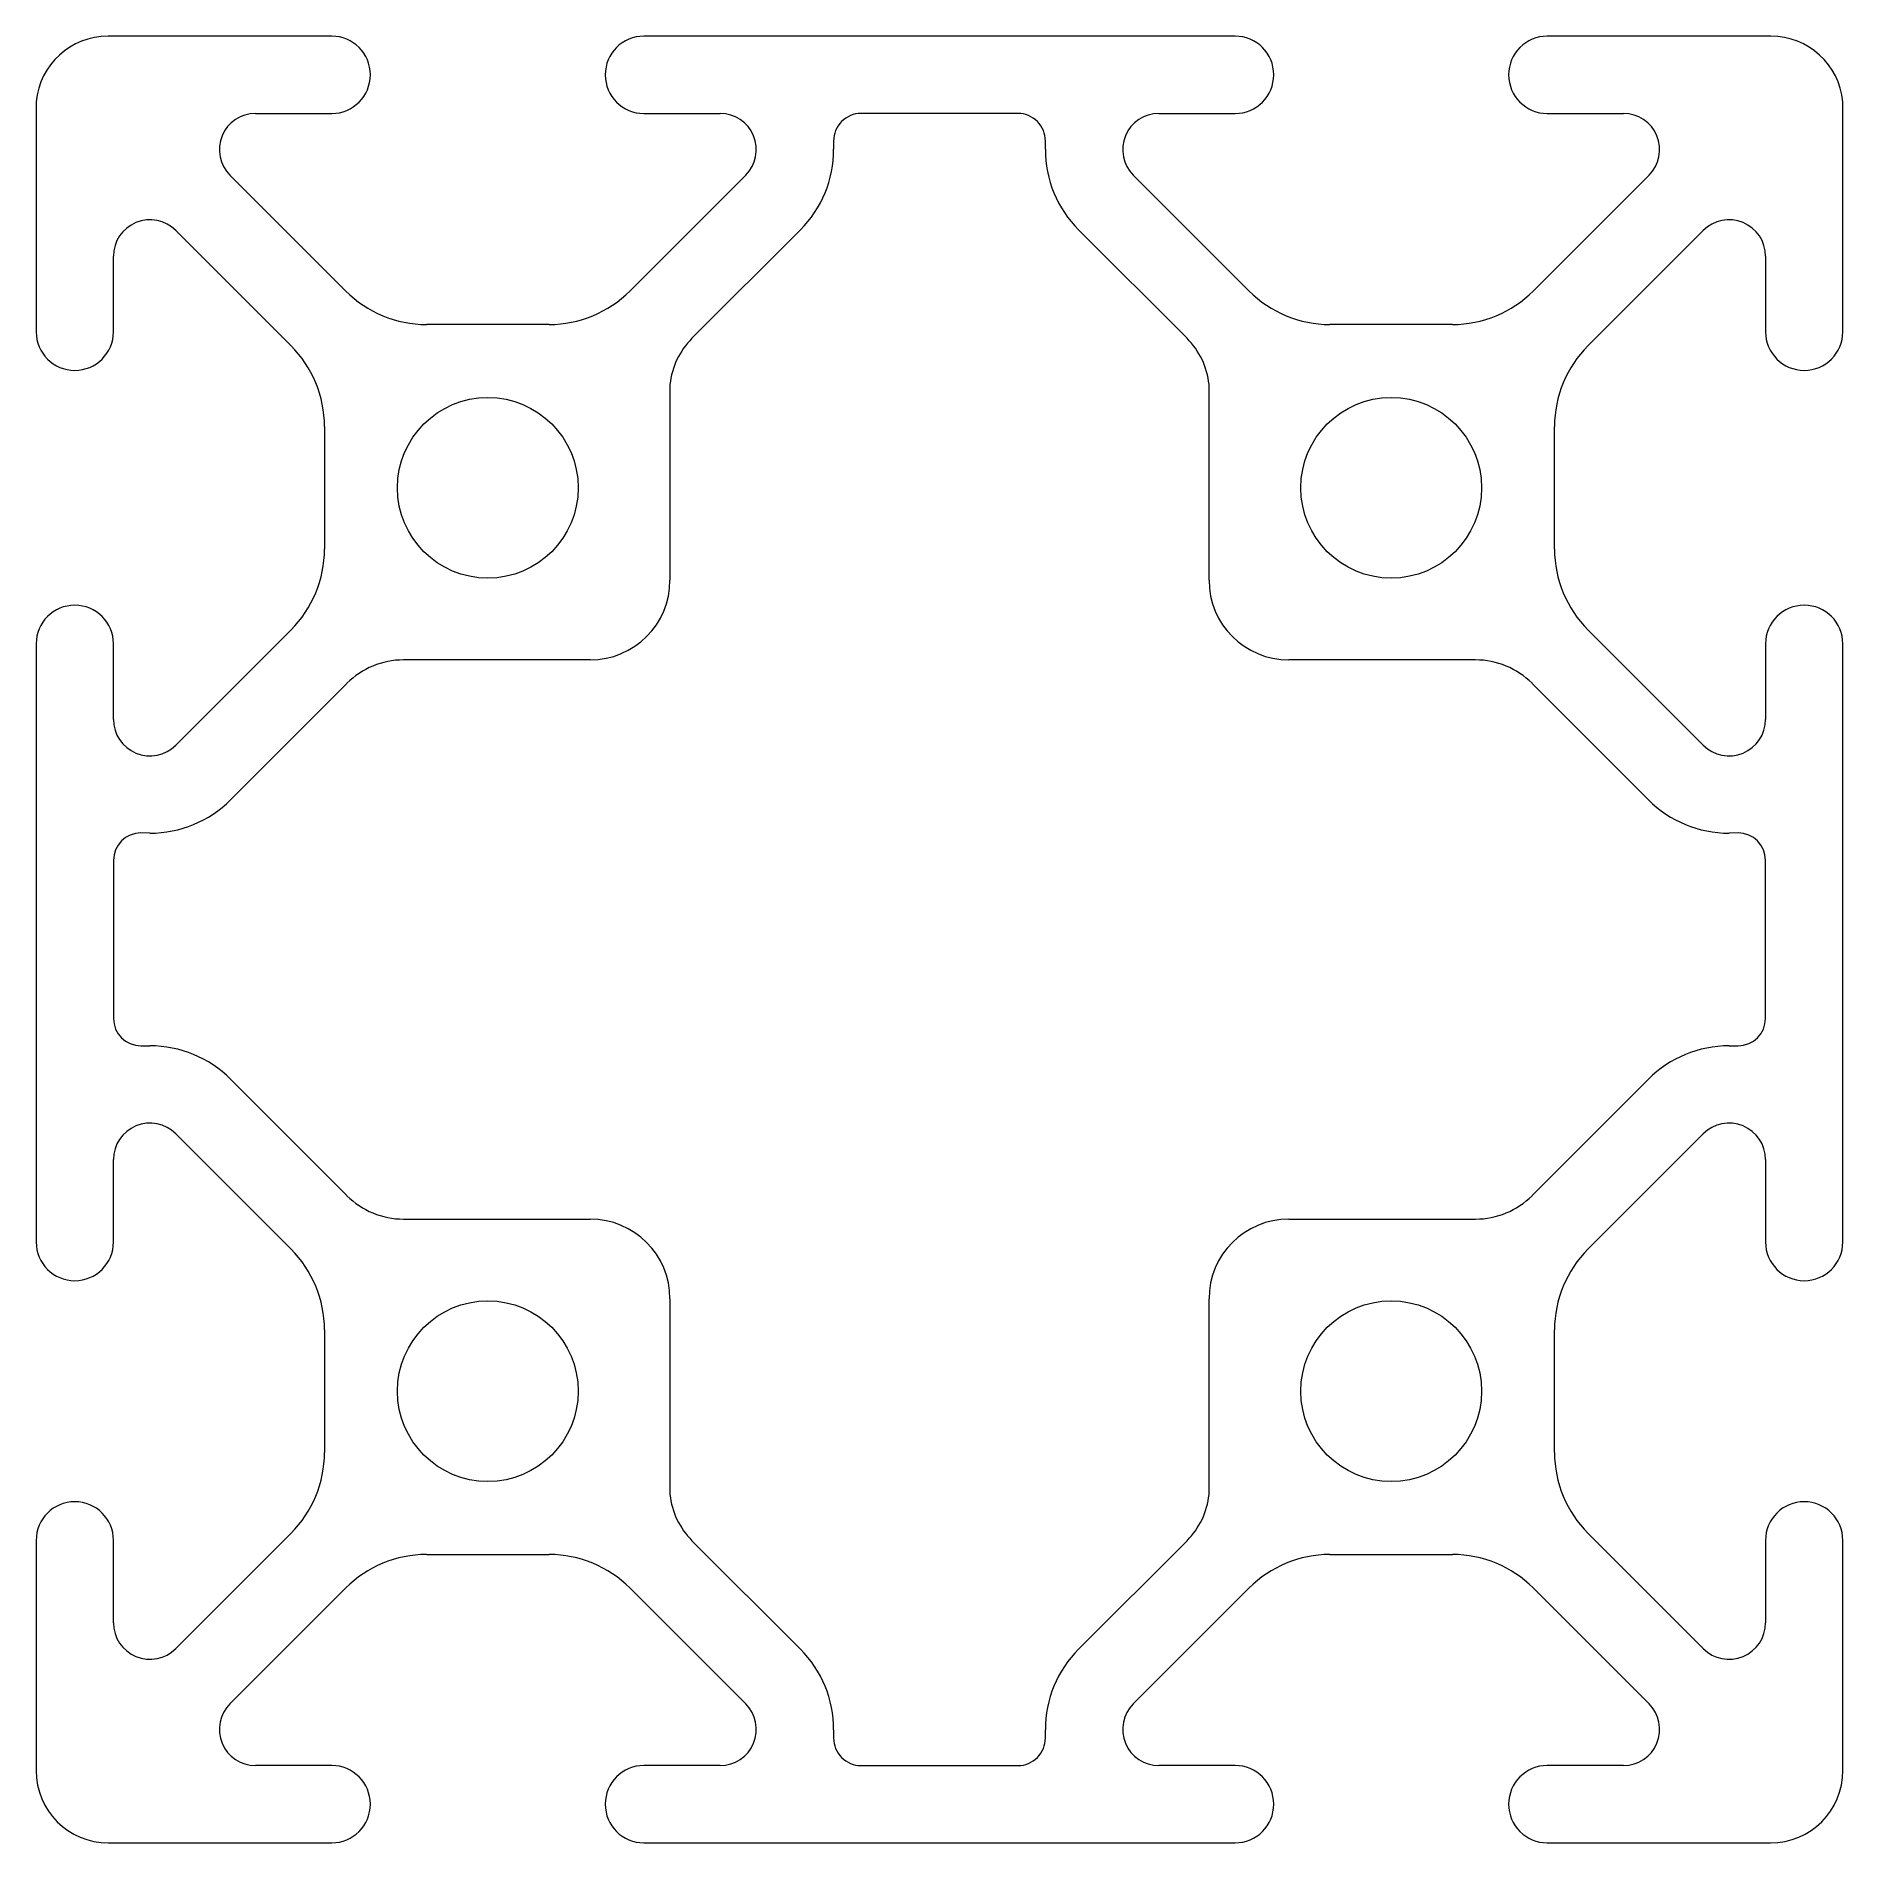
# Model space of a CAD drawing. Header units: millimetres. Extents: x -25 to 25, y -25 to 25.
import ezdxf

# ---------------------------------------------------------------- set-up
doc = ezdxf.new("R2010")
doc.units = ezdxf.units.MM

msp = doc.modelspace()

# ---------------------------------------------------------------- linework, layer by layer
at = {"color": 7, "linetype": 'Continuous', "lineweight": 15}
for p, q in [((-16.82, 25), (-23.008, 25)), ((8.18, 25), (-8.18, 25)), ((23.008, 25), (16.82, 25)), ((-25, 23.183), (-25, 16.82)), ((25, 16.82), (25, 23.183)), ((-18.928, 22.86), (-16.82, 22.86)), ((-8.18, 22.86), (-6.072, 22.86)), ((2.171, 22.86), (-2.171, 22.86)), ((6.072, 22.86), (8.18, 22.86)), ((16.82, 22.86), (18.928, 22.86)), ((-2.931, 22.097), (-2.93, 21.872)), ((2.93, 21.872), (2.931, 22.097)), ((-16.435, 17.948), (-19.637, 21.15)), ((-5.363, 21.15), (-8.565, 17.948)), ((8.565, 17.948), (5.363, 21.15)), ((19.637, 21.15), (16.435, 17.948)), ((-21.136, 19.623), (-17.948, 16.435)), ((-3.85, 19.637), (-6.85, 16.637)), ((6.85, 16.637), (3.85, 19.637)), ((17.948, 16.435), (21.136, 19.623)), ((-22.86, 16.82), (-22.86, 18.908)), ((22.86, 18.908), (22.86, 16.82)), ((-10.806, 17.02), (-14.194, 17.02)), ((14.194, 17.02), (10.806, 17.02)), ((-7.459, 15.358), (-7.459, 9.947)), ((7.459, 9.947), (7.459, 15.358)), ((-17.02, 14.194), (-17.02, 10.806)), ((17.02, 10.806), (17.02, 14.194)), ((-17.948, 8.565), (-21.136, 5.377)), ((21.136, 5.377), (17.948, 8.565)), ((-25, 8.18), (-25, -8.372)), ((-22.86, 6.092), (-22.86, 8.18)), ((22.86, 8.18), (22.86, 6.092)), ((25, -8.372), (25, 8.18)), ((-9.669, 7.737), (-14.835, 7.737)), ((14.835, 7.737), (9.669, 7.737)), ((-16.398, 7.089), (-19.623, 3.864)), ((19.623, 3.864), (16.398, 7.089)), ((-21.85, 2.942), (-22.1, 2.95)), ((22.1, 2.95), (21.85, 2.942)), ((-22.86, 2.19), (-22.86, -2.182)), ((22.86, -2.182), (22.86, 2.19)), ((-22.1, -2.942), (-21.85, -2.942)), ((21.85, -2.942), (22.1, -2.942)), ((-19.623, -3.864), (-16.398, -7.089)), ((16.398, -7.089), (19.623, -3.864)), ((-21.136, -5.377), (-17.948, -8.565)), ((17.948, -8.565), (21.136, -5.377)), ((-22.86, -8.372), (-22.86, -6.092)), ((22.86, -6.092), (22.86, -8.372)), ((-14.835, -7.737), (-9.669, -7.737)), ((9.669, -7.737), (14.835, -7.737)), ((-7.459, -9.947), (-7.459, -15.358)), ((7.459, -15.358), (7.459, -9.947)), ((-17.02, -10.806), (-17.02, -14.194)), ((17.02, -14.194), (17.02, -10.806)), ((-17.948, -16.435), (-21.138, -19.625)), ((21.138, -19.625), (17.948, -16.435)), ((-25, -16.628), (-25, -23)), ((-22.86, -18.911), (-22.86, -16.628)), ((-6.85, -16.637), (-3.85, -19.637)), ((3.85, -19.637), (6.85, -16.637)), ((22.86, -16.628), (22.86, -18.911)), ((25, -23), (25, -16.628)), ((-14.194, -17.02), (-10.806, -17.02)), ((10.806, -17.02), (14.194, -17.02)), ((-19.637, -21.15), (-16.435, -17.948)), ((-8.565, -17.948), (-5.363, -21.15)), ((5.363, -21.15), (8.565, -17.948)), ((16.435, -17.948), (19.637, -21.15)), ((-2.93, -21.872), (-2.931, -22.097)), ((2.931, -22.097), (2.93, -21.872)), ((-16.82, -22.86), (-18.928, -22.86)), ((-6.072, -22.86), (-8.18, -22.86)), ((-2.171, -22.86), (2.171, -22.86)), ((8.18, -22.86), (6.072, -22.86)), ((18.928, -22.86), (16.82, -22.86)), ((-23, -25), (-16.82, -25)), ((-8.18, -25), (8.18, -25)), ((16.82, -25), (23, -25))]:
    msp.add_line(p, q, dxfattribs=at)
for centre in [(-12.5, 12.5), (12.5, 12.5), (-12.5, -12.5), (12.5, -12.5)]:
    msp.add_circle(centre, 2.5, dxfattribs=at)
for centre, radius, start, end in [((-23.008, 23), 2, 90, 174.7587), ((-16.82, 23.93), 1.07, 270, 90), ((-8.18, 23.93), 1.07, 90, 270), ((8.18, 23.93), 1.07, 270, 90), ((16.82, 23.93), 1.07, 90, 270), ((23.008, 23), 2, 5.2413, 90), ((-18.928, 21.858), 1.002, 90, 225), ((-6.072, 21.858), 1.002, 315, 90), ((-2.171, 22.1), 0.76, 90, 180.2559), ((2.171, 22.1), 0.76, 359.7441, 90), ((6.072, 21.858), 1.002, 90, 225), ((18.928, 21.858), 1.002, 315, 90), ((-6.072, 21.858), 3.142, 315, 0.2559), ((6.072, 21.858), 3.142, 179.7441, 225), ((-21.85, 18.908), 1.01, 45, 180), ((21.85, 18.908), 1.01, 0, 135), ((-14.194, 20.19), 3.17, 225, 270), ((-10.806, 20.19), 3.17, 270, 315), ((10.806, 20.19), 3.17, 225, 270), ((14.194, 20.19), 3.17, 270, 315), ((-23.93, 16.82), 1.07, 180, 0), ((-5.351, 15.138), 2.12, 135, 174.0391), ((5.351, 15.138), 2.12, 5.9609, 45), ((23.93, 16.82), 1.07, 180, 0), ((-20.19, 14.194), 3.17, 0, 45), ((20.19, 14.194), 3.17, 135, 180), ((-20.19, 10.806), 3.17, 315, 0), ((20.19, 10.806), 3.17, 180, 225), ((-9.669, 9.947), 2.21, 270, 0), ((9.669, 9.947), 2.21, 180, 270), ((-23.93, 8.18), 1.07, 0, 180), ((23.93, 8.18), 1.07, 0, 180), ((-14.835, 5.527), 2.21, 90, 135), ((14.835, 5.527), 2.21, 45, 90), ((-21.85, 6.092), 1.01, 180, 315), ((21.85, 6.092), 1.01, 225, 0), ((-21.85, 6.092), 3.15, 270, 315), ((21.85, 6.092), 3.15, 225, 270), ((-22.1, 2.19), 0.76, 90, 180), ((22.1, 2.19), 0.76, 0, 90), ((-22.1, -2.182), 0.76, 180, 270), ((22.1, -2.182), 0.76, 270, 0), ((-21.85, -6.092), 3.15, 45, 90), ((21.85, -6.092), 3.15, 90, 135), ((-21.85, -6.092), 1.01, 45, 180), ((21.85, -6.092), 1.01, 0, 135), ((-14.835, -5.527), 2.21, 225, 270), ((14.835, -5.527), 2.21, 270, 315), ((-9.669, -9.947), 2.21, 0, 90), ((9.669, -9.947), 2.21, 90, 180), ((-23.93, -8.372), 1.07, 180, 0), ((23.93, -8.372), 1.07, 180, 0), ((-20.19, -10.806), 3.17, 0, 45), ((20.19, -10.806), 3.17, 135, 180), ((-20.19, -14.194), 3.17, 315, 0), ((20.19, -14.194), 3.17, 180, 225), ((-5.351, -15.138), 2.12, 185.9609, 225), ((5.351, -15.138), 2.12, 315, 354.0391), ((-23.93, -16.628), 1.07, 0, 180), ((23.93, -16.628), 1.07, 0, 180), ((-14.194, -20.19), 3.17, 90, 135), ((-10.806, -20.19), 3.17, 45, 90), ((10.806, -20.19), 3.17, 90, 135), ((14.194, -20.19), 3.17, 45, 90), ((-21.851, -18.911), 1.009, 180, 315), ((21.851, -18.911), 1.009, 225, 0), ((-6.072, -21.858), 3.142, 359.7441, 45), ((6.072, -21.858), 3.142, 135, 180.2559), ((-18.928, -21.858), 1.002, 135, 270), ((-6.072, -21.858), 1.002, 270, 45), ((6.072, -21.858), 1.002, 135, 270), ((18.928, -21.858), 1.002, 270, 45), ((-2.171, -22.1), 0.76, 179.7441, 270), ((2.171, -22.1), 0.76, 270, 0.2559), ((-23, -23), 2, 180, 270), ((-16.82, -23.93), 1.07, 270, 90), ((-8.18, -23.93), 1.07, 90, 270), ((8.18, -23.93), 1.07, 270, 90), ((16.82, -23.93), 1.07, 90, 270), ((23, -23), 2, 270, 0)]:
    msp.add_arc(centre, radius, start, end, dxfattribs=at)

doc.saveas('drawing.dxf')
